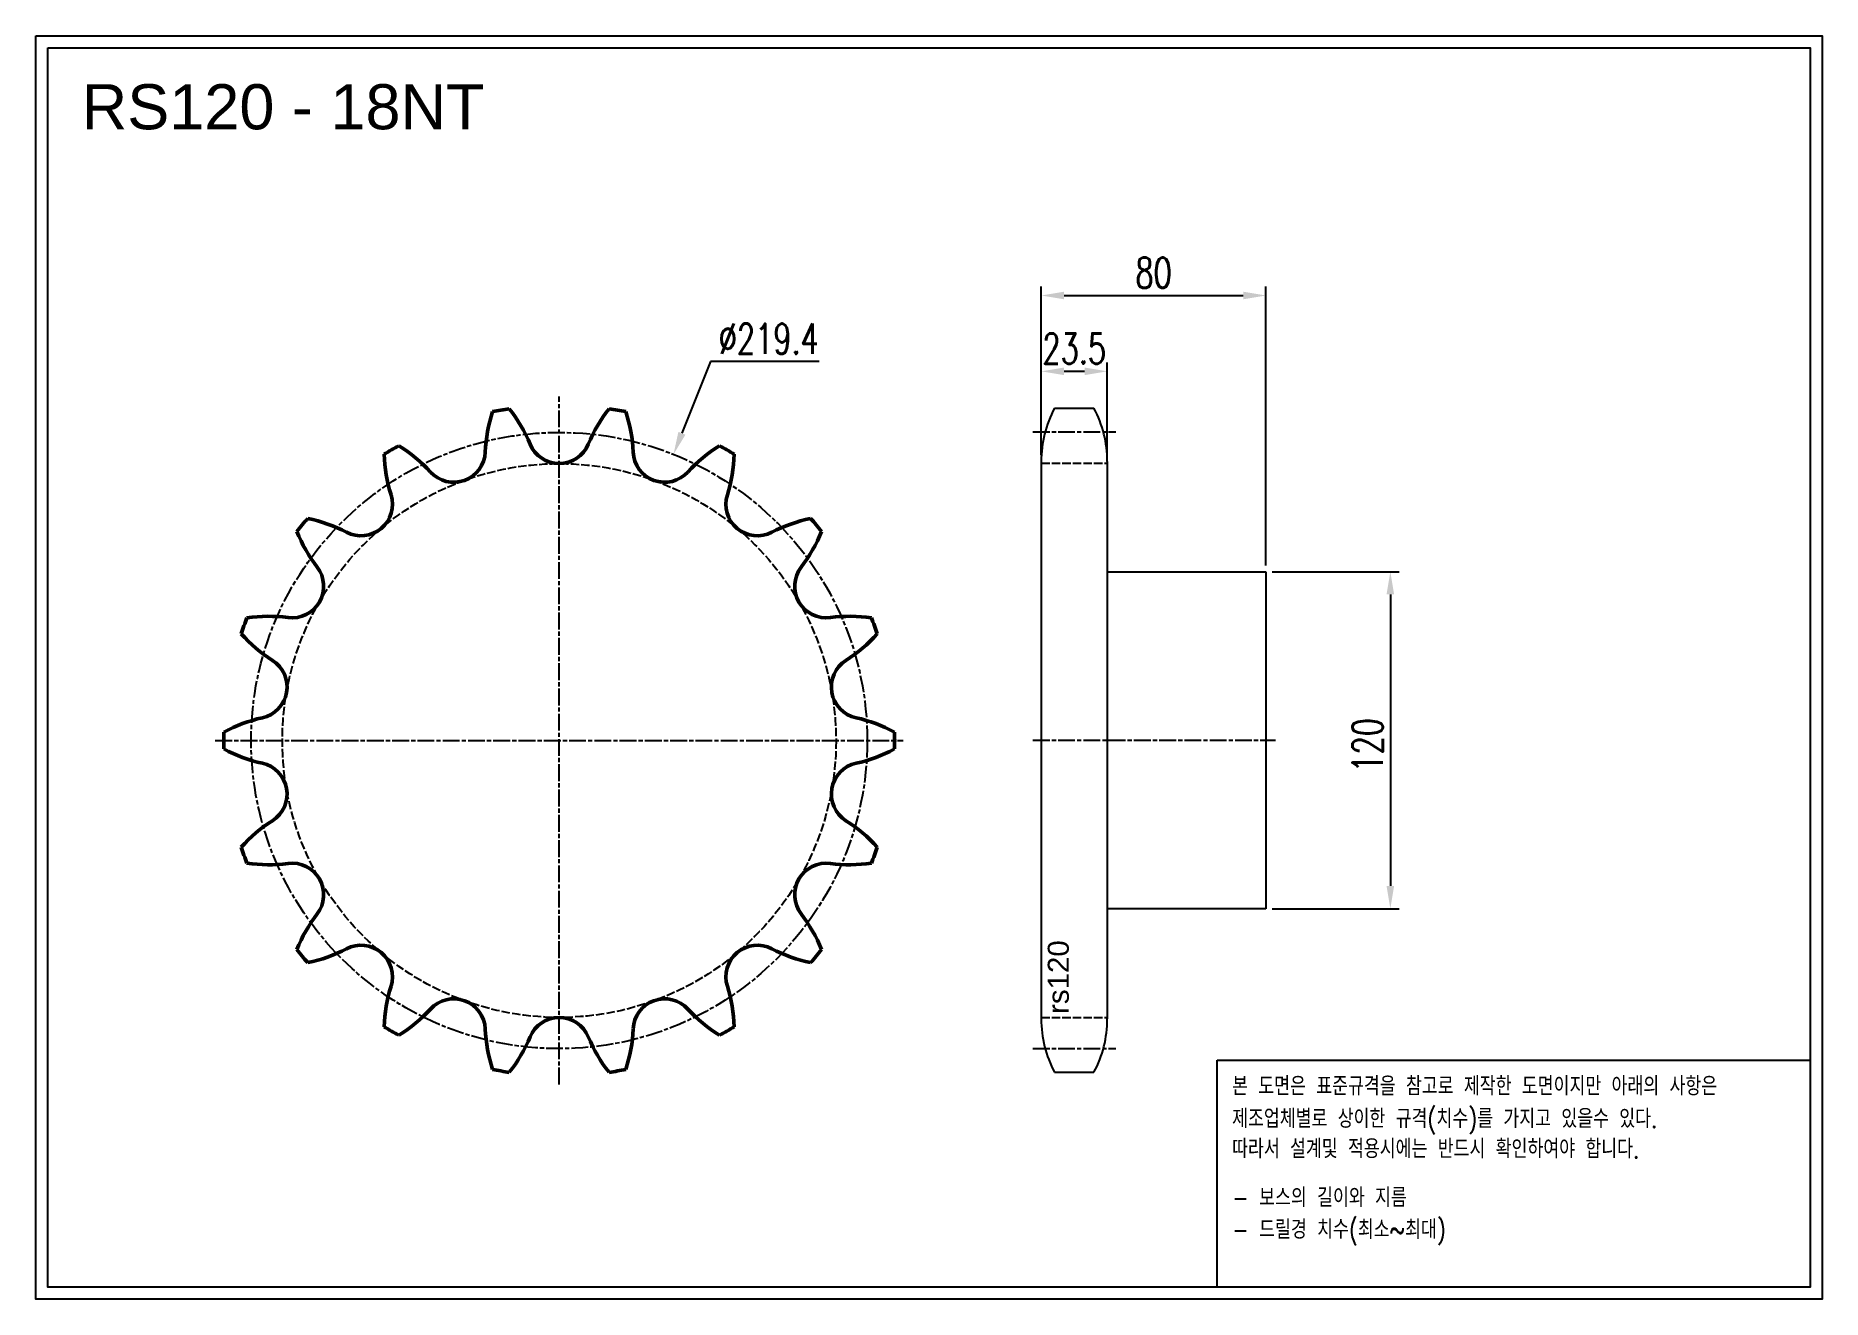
# Model space of a CAD drawing. Header units: millimetres. Extents: x -62152 to -61516, y 39429 to 39879.
import ezdxf

# ---------------------------------------------------------------- set-up
doc = ezdxf.new("R2010")
doc.units = ezdxf.units.MM
for name, pattern in [('AM_ISO02W050', [7.5, 6, -1.5]), ('AM_ISO02W050x2', [3.75, 3, -0.75]), ('AM_ISO08W050', [18, 12, -1.5, 3, -1.5]), ('AM_ISO08W050x2', [9, 6, -0.75, 1.5, -0.75])]:
    doc.linetypes.add(name, pattern=pattern)
for name, color, linetype, lineweight in [('AM_0N', 7, 'Continuous', 50), ('AM_3N', 6, 'AM_ISO02W050', 25), ('AM_7', 4, 'AM_ISO08W050', 25), ('AM_7N', 4, 'AM_ISO08W050', 25)]:
    doc.layers.add(name, color=color, linetype=linetype, lineweight=lineweight)
doc.layers.add('S-DIM', color=7, linetype='Continuous')
doc.styles.add('HAN', font='ROMANS.shx', dxfattribs={"width": 0.7, "bigfont": 'whgtxt.shx'})
doc.styles.add('HSG', font='SIMPLEX.shx', dxfattribs={"width": 0.7, "bigfont": 'HSG.shx'})
doc.styles.get("Standard").update_dxf_attribs({"font": 'arial.ttf'})
doc.dimstyles.new('APP23', dxfattribs={"dimscale": 4.5, "dimtxt": 2.4, "dimasz": 1.8, "dimexe": 0.7, "dimexo": 0.5, "dimgap": 0.6, "dimtad": 1, "dimtoh": 1, "dimdec": 1, "dimrnd": 0.01, "dimzin": 9, "dimdsep": 46, "dimtxsty": 'HSG', "dimcen": 0, "dimclrd": 1, "dimclre": 1, "dimclrt": 256, "dimazin": 2, "dimtp": 1, "dimtm": 1, "dimtfac": 0.5, "dimtdec": 1, "dimtix": 1, "dimtofl": 0, "dimtmove": 0, "dimatfit": 3, "dimfxl": 0, "dimtvp": 1, "dimtolj": 2, "dimlwd": -1, "dimlwe": -1, "dimarcsym": 0})

# ---------------------------------------------------------------- blocks, each defined once
blk = doc.blocks.new('*D1')
at = {"layer": 'Defpoints', "color": 0, "transparency": 16777216}
for p in [(-61714.11, 39688.19), (-61714.11, 39568.19), (-61669.8, 39568.19)]:
    blk.add_point(p, dxfattribs=at)
at = {"layer": 'S-DIM', "color": 1, "transparency": 16777216}
for p, q in [((-61711.86, 39688.19), (-61666.65, 39688.19)), ((-61669.8, 39680.09), (-61669.8, 39576.29)), ((-61711.86, 39568.19), (-61666.65, 39568.19))]:
    blk.add_line(p, q, dxfattribs=at)
for points in [[(-61671.15, 39680.09), (-61668.45, 39680.09), (-61669.8, 39688.19)], [(-61671.15, 39576.29), (-61668.45, 39576.29), (-61669.8, 39568.19)]]:
    blk.add_solid(points, dxfattribs=at)
at = {"layer": 'S-DIM', "transparency": 16777216, "insert": (-61677.9, 39626.36), "char_height": 10.8, "attachment_point": 5, "rotation": 90, "style": 'HSG'}
blk.add_mtext('\\A2;120', dxfattribs=at)
blk = doc.blocks.new('*D2')
at = {"layer": 'Defpoints', "color": 0, "transparency": 16777216}
for p in [(-61770.61, 39759.53), (-61794.11, 39727.42), (-61770.61, 39726.89)]:
    blk.add_point(p, dxfattribs=at)
at = {"layer": 'S-DIM', "color": 1, "transparency": 16777216}
for p, q in [((-61794.11, 39729.67), (-61794.11, 39762.68)), ((-61786.01, 39759.53), (-61778.71, 39759.53)), ((-61770.61, 39729.14), (-61770.61, 39762.68))]:
    blk.add_line(p, q, dxfattribs=at)
for points in [[(-61786.01, 39760.88), (-61786.01, 39758.18), (-61794.11, 39759.53)], [(-61778.71, 39760.88), (-61778.71, 39758.18), (-61770.61, 39759.53)]]:
    blk.add_solid(points, dxfattribs=at)
at = {"layer": 'S-DIM', "transparency": 16777216, "insert": (-61782.36, 39767.63), "char_height": 10.8, "attachment_point": 5, "style": 'HSG'}
blk.add_mtext('\\A2;23.5', dxfattribs=at)
blk = doc.blocks.new('*D3')
at = {"layer": 'Defpoints', "color": 0, "transparency": 16777216}
for p in [(-61714.11, 39786.53), (-61794.11, 39727.42), (-61714.11, 39688.19)]:
    blk.add_point(p, dxfattribs=at)
at = {"layer": 'S-DIM', "color": 1, "transparency": 16777216}
for p, q in [((-61794.11, 39729.67), (-61794.11, 39789.68)), ((-61786.01, 39786.53), (-61722.21, 39786.53)), ((-61714.11, 39690.44), (-61714.11, 39789.68))]:
    blk.add_line(p, q, dxfattribs=at)
for points in [[(-61786.01, 39787.88), (-61786.01, 39785.18), (-61794.11, 39786.53)], [(-61722.21, 39787.88), (-61722.21, 39785.18), (-61714.11, 39786.53)]]:
    blk.add_solid(points, dxfattribs=at)
at = {"layer": 'S-DIM', "transparency": 16777216, "insert": (-61754.11, 39794.63), "char_height": 10.8, "attachment_point": 5, "style": 'HSG'}
blk.add_mtext('\\A2;80', dxfattribs=at)
blk = doc.blocks.new('*D4')
at = {"layer": 'Defpoints', "color": 0, "transparency": 16777216}
for p in [(-61925.09, 39729.95), (-62006.5, 39526.21)]:
    blk.add_point(p, dxfattribs=at)
at = {"layer": 'S-DIM', "color": 1, "transparency": 16777216}
for p, q in [((-61911.87, 39763.03), (-61922.08, 39737.48)), ((-61873.17, 39763.03), (-61911.87, 39763.03))]:
    blk.add_line(p, q, dxfattribs=at)
blk.add_solid([(-61923.34, 39737.98), (-61920.83, 39736.97), (-61925.09, 39729.95)], dxfattribs=at)
at = {"layer": 'S-DIM', "transparency": 16777216, "insert": (-61891.17, 39771.13), "char_height": 10.8, "attachment_point": 5, "style": 'HSG'}
blk.add_mtext('\\A2;∅219.4', dxfattribs=at)
blk = doc.blocks.new('notice1')
at = {"color": 4}
blk.add_lwpolyline([(-22142.12, 1735.9), (-22053.8, 1735.9), (-22053.8, 1702.07), (-22142.12, 1702.07)], close=True, dxfattribs=at)
at = {"color": 4, "style": 'HAN', "width": 0.8}
for s, p in [('본 도면은 표준규격을 참고로 제작한 도면이지만 아래의 사항은', (-22139.9, 1730.62)), ('제조업체별로 상이한 규격(치수)를 가지고 있을수 있다.', (-22139.9, 1725.78)), ('따라서 설계및 적용시에는 반드시 확인하여야 합니다.', (-22139.9, 1721.28)), ('- 보스의 길이와 지름', (-22139.9, 1714.03)), ('- 드릴경 치수(최소~최대)', (-22139.9, 1709.27))]:
    blk.add_text(s, height=2.7949, dxfattribs=at).set_placement(p)

msp = doc.modelspace()

# ---------------------------------------------------------------- linework, layer by layer
for p, q in [((-61789.38, 39746.42), (-61775.35, 39746.42)), ((-61794.11, 39727.42), (-61794.11, 39528.96)), ((-61770.61, 39727.42), (-61770.61, 39528.96)), ((-61770.61, 39688.19), (-61714.11, 39688.19)), ((-61714.11, 39688.19), (-61714.11, 39568.19)), ((-61714.11, 39568.19), (-61770.61, 39568.19)), ((-61789.38, 39509.96), (-61775.35, 39509.96))]:
    msp.add_line(p, q)
for points in [[(-62152.21, 39879.01), (-61515.98, 39879.01), (-61515.98, 39429.15), (-62152.21, 39429.15)], [(-62147.93, 39874.73), (-61520.26, 39874.73), (-61520.26, 39433.43), (-62147.93, 39433.43)]]:
    msp.add_lwpolyline(points, close=True)
for centre, start, end in [((-61753.61, 39727.42), 152.02179, 180), ((-61811.11, 39727.42), 0, 27.97821), ((-61753.61, 39528.96), 180, 207.97821), ((-61811.11, 39528.96), 332.02179, 0)]:
    msp.add_arc(centre, 40.5, start, end)
at = {"layer": 'AM_0N'}
for centre, radius, start, end in [((-61965.79, 39628.08), 119.47, 98.55372, 101.44628), ((-62025.45, 39713.18), 53.35, 22.5, 38.25878), ((-61906.13, 39713.18), 53.35, 141.74122, 157.5), ((-61965.79, 39628.08), 119.47, 78.55372, 81.44628), ((-61938.83, 39728.46), 53.35, 161.74122, 177.5), ((-61992.75, 39728.46), 53.35, 2.5, 18.25878), ((-61965.79, 39628.08), 119.47, 118.55372, 121.44628), ((-62050.96, 39687.64), 53.35, 42.5, 58.25878), ((-61965.79, 39737.9), 11.23, 202.5, 337.5), ((-61880.62, 39687.64), 53.35, 121.74122, 137.5), ((-61965.79, 39628.08), 119.47, 58.55372, 61.44628), ((-61974.79, 39731.62), 53.35, 181.74122, 197.5), ((-62003.35, 39731.27), 11.23, 222.5, 357.5), ((-61928.23, 39731.27), 11.23, 182.5, 317.5), ((-61956.79, 39731.62), 53.35, 342.5, 358.25878), ((-62036.38, 39712.2), 11.23, 242.5, 17.5), ((-61895.2, 39712.2), 11.23, 162.5, 297.5), ((-61965.79, 39628.08), 119.47, 138.55372, 141.44628), ((-62009.66, 39722.3), 53.35, 201.74122, 217.5), ((-62066.2, 39654.92), 53.35, 62.5, 78.25878), ((-61865.38, 39654.92), 53.35, 101.74122, 117.5), ((-61921.92, 39722.3), 53.35, 322.5, 338.25878), ((-61965.79, 39628.08), 119.47, 38.55372, 41.44628), ((-62060.9, 39682.99), 11.23, 262.5, 37.5), ((-61870.69, 39682.99), 11.23, 142.5, 277.5), ((-61965.79, 39628.08), 119.47, 158.55372, 161.44628), ((-62069.32, 39618.96), 53.35, 82.5, 98.25878), ((-61862.26, 39618.96), 53.35, 81.74122, 97.5), ((-61965.79, 39628.08), 119.47, 18.55372, 21.44628), ((-62039.24, 39701.61), 53.35, 221.74122, 237.5), ((-61892.34, 39701.61), 53.35, 302.5, 318.25878), ((-62073.94, 39647.15), 11.23, 282.5, 57.5), ((-61857.64, 39647.15), 11.23, 122.5, 257.5), ((-61965.79, 39628.08), 119.47, 178.55372, 181.44628), ((-62059.96, 39584.1), 53.35, 102.5, 118.25878), ((-61871.62, 39584.1), 53.35, 61.74122, 77.5), ((-61965.79, 39628.08), 119.47, 358.55372, 1.44628), ((-62059.96, 39672.06), 53.35, 241.74122, 257.5), ((-61871.62, 39672.06), 53.35, 282.5, 298.25878), ((-62073.94, 39609.01), 11.23, 302.5, 77.5), ((-61857.64, 39609.01), 11.23, 102.5, 237.5), ((-62039.24, 39554.55), 53.35, 122.5, 138.25878), ((-61892.34, 39554.55), 53.35, 41.74122, 57.5), ((-61965.79, 39628.08), 119.47, 198.55372, 201.44628), ((-61965.79, 39628.08), 119.47, 338.55372, 341.44628), ((-62069.32, 39637.2), 53.35, 261.74122, 277.5), ((-62060.9, 39573.17), 11.23, 322.5, 97.5), ((-61870.69, 39573.17), 11.23, 82.5, 217.5), ((-61862.26, 39637.2), 53.35, 262.5, 278.25878), ((-62009.66, 39533.86), 53.35, 142.5, 158.25878), ((-61921.92, 39533.86), 53.35, 21.74122, 37.5), ((-62036.38, 39543.96), 11.23, 342.5, 117.5), ((-61895.2, 39543.96), 11.23, 62.5, 197.5), ((-61965.79, 39628.08), 119.47, 218.55372, 221.44628), ((-62066.2, 39601.24), 53.35, 281.74122, 297.5), ((-61865.38, 39601.24), 53.35, 242.5, 258.25878), ((-61965.79, 39628.08), 119.47, 318.55372, 321.44628), ((-61974.79, 39524.54), 53.35, 162.5, 178.25878), ((-62003.35, 39524.89), 11.23, 2.5, 137.5), ((-61928.23, 39524.89), 11.23, 42.5, 177.5), ((-61956.79, 39524.54), 53.35, 1.74122, 17.5), ((-62050.96, 39568.52), 53.35, 301.74122, 317.5), ((-61965.79, 39518.26), 11.23, 22.5, 157.5), ((-61880.62, 39568.52), 53.35, 222.5, 238.25878), ((-61965.79, 39628.08), 119.47, 238.55372, 241.44628), ((-61938.83, 39527.7), 53.35, 182.5, 198.25878), ((-61992.75, 39527.7), 53.35, 341.74122, 357.5), ((-61965.79, 39628.08), 119.47, 298.55372, 301.44628), ((-62025.45, 39542.98), 53.35, 321.74122, 337.5), ((-61906.13, 39542.98), 53.35, 202.5, 218.25878), ((-61965.79, 39628.08), 119.47, 258.55372, 261.44628), ((-61965.79, 39628.08), 119.47, 278.55372, 281.44628)]:
    msp.add_arc(centre, radius, start, end, dxfattribs=at)
at = {"layer": 'AM_3N', "linetype": 'AM_ISO02W050x2'}
for p, q in [((-61794.11, 39726.89), (-61770.61, 39726.89)), ((-61794.11, 39529.49), (-61770.61, 39529.49))]:
    msp.add_line(p, q, dxfattribs=at)
msp.add_circle((-61965.79, 39628.08), 98.59, dxfattribs=at)
at = {"layer": 'AM_7', "linetype": 'AM_ISO08W050x2'}
for p, q in [((-61797.11, 39738.01), (-61767.61, 39738.01)), ((-61797.11, 39628.19), (-61710.68, 39628.19)), ((-61797.11, 39518.38), (-61767.61, 39518.38))]:
    msp.add_line(p, q, dxfattribs=at)
msp.add_circle((-61965.79, 39628.08), 109.7, dxfattribs=at)
at = {"layer": 'AM_7N', "linetype": 'AM_ISO08W050x2'}
for p, q in [((-61965.79, 39505.61), (-61965.79, 39750.55)), ((-62088.26, 39628.08), (-61843.32, 39628.08))]:
    msp.add_line(p, q, dxfattribs=at)

# ---------------------------------------------------------------- block references
at = {"xscale": 2.3911759872, "yscale": 2.3911759872, "zscale": 2.3911759872}
msp.add_blockref('notice1', (-8785.75, 35363.49), dxfattribs=at)

# ---------------------------------------------------------------- texts
msp.add_text('RS120 - 18NT', height=16.0665).set_placement((-62135.83, 39845.7))
at = {"insert": (-61791.8, 39530.75), "char_height": 7.5, "attachment_point": 1, "rotation": 90}
msp.add_mtext_dynamic_manual_height_columns('rs120', width=80.6418, gutter_width=37.5, heights=[0], dxfattribs=at)

# ---------------------------------------------------------------- dimensions: what is measured, and where the dimension line sits
at = {"layer": 'S-DIM'}
dim = msp.add_linear_dim(base=(-61714.11, 39786.53), p1=(-61794.11, 39727.42), p2=(-61714.11, 39688.19), dimstyle='APP23', dxfattribs=at)
dim.commit()
dim.dimension.update_dxf_attribs({"geometry": '*D3', "text_midpoint": (-61754.11, 39794.63)})
dim = msp.add_diameter_dim_2p(p1=(-62006.5, 39526.21), p2=(-61925.09, 39729.95), dimstyle='APP23', dxfattribs=at)
dim.commit()
dim.dimension.update_dxf_attribs({"geometry": '*D4', "text_midpoint": (-61891.17, 39763.03), "dimtype": 131})
dim = msp.add_linear_dim(base=(-61770.61, 39759.53), p1=(-61794.11, 39727.42), p2=(-61770.61, 39726.89), dimstyle='APP23', dxfattribs=at)
dim.commit()
dim.dimension.update_dxf_attribs({"geometry": '*D2', "text_midpoint": (-61782.36, 39759.53), "dimtype": 128})
dim = msp.add_linear_dim(base=(-61669.8, 39568.19), p1=(-61714.11, 39688.19), p2=(-61714.11, 39568.19), angle=90, dimstyle='APP23', dxfattribs=at)
dim.commit()
dim.dimension.update_dxf_attribs({"geometry": '*D1', "text_midpoint": (-61669.8, 39626.36), "dimtype": 128})

doc.saveas('drawing.dxf')
